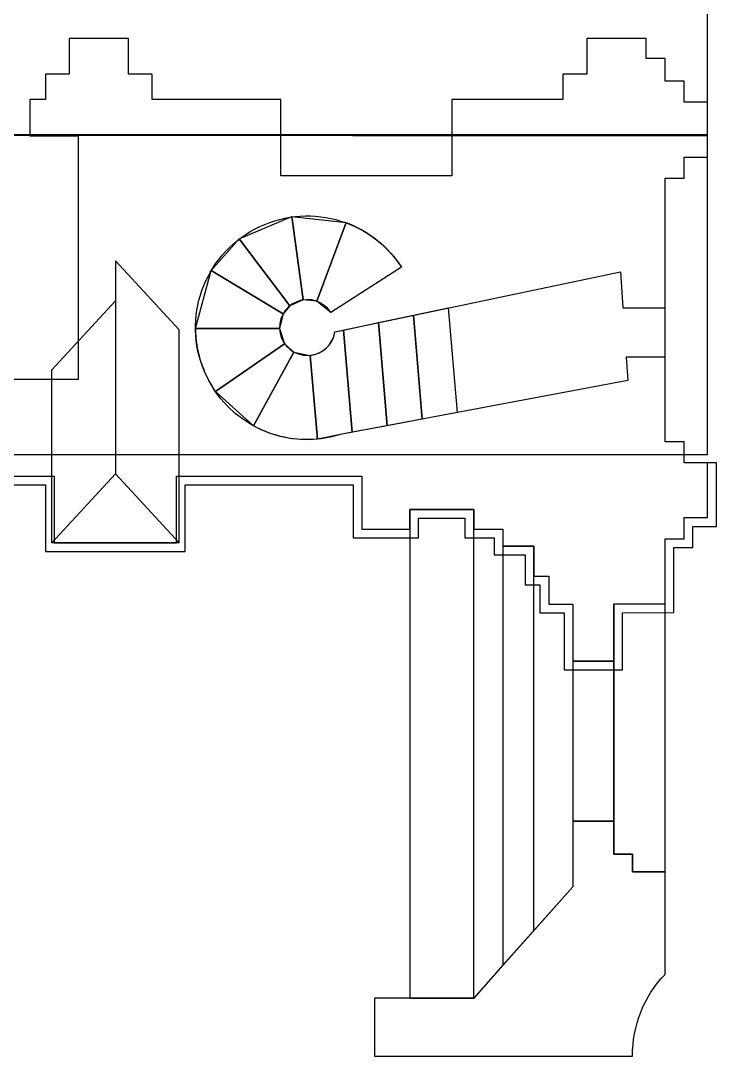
# Model space of a CAD drawing. Extents: x 77 to 121, y -270 to -21.
# Drawn here: x 108.65 to 116.61, y -83.15 to -71.31 of the extents above; entities that cross this region are included whole.
import ezdxf

# ---------------------------------------------------------------- set-up
doc = ezdxf.new("R2010")
doc.units = 0
doc.layers.add('MODEL$NOYON', color=7, linetype='CONTINUOUS')

msp = doc.modelspace()

# ---------------------------------------------------------------- linework, layer by layer
at = {"layer": 'MODEL$NOYON'}
for p, q in [((116.506, -72.625, 13.818), (116.508, -67.957, 15.829)), ((109.886, -71.514), (109.207, -71.514)), ((109.207, -71.514), (109.207, -71.922)), ((109.886, -71.514), (109.207, -71.514)), ((109.207, -71.514), (109.207, -71.922)), ((109.886, -71.514, 7.226), (109.207, -71.514, 7.226)), ((109.207, -71.514, 7.226), (109.207, -71.514)), ((109.207, -71.514, 7.226), (109.207, -71.922, 7.226)), ((109.886, -71.514), (109.207, -71.514)), ((109.207, -71.514), (109.207, -71.922)), ((109.886, -71.514, 7.226), (109.207, -71.514, 7.226)), ((109.207, -71.514, 7.226), (109.207, -71.514)), ((109.207, -71.514, 7.226), (109.207, -71.922, 7.226)), ((109.886, -71.514, 7.226), (109.207, -71.514, 7.226)), ((109.207, -71.514, 7.226), (109.207, -71.922, 7.226)), ((109.886, -71.514, 7.577), (109.207, -71.514, 7.577)), ((109.207, -71.514, 7.577), (109.207, -71.514, 7.226)), ((109.207, -71.514, 7.577), (109.207, -71.922, 7.577)), ((109.886, -71.922), (109.886, -71.514)), ((109.886, -71.922), (109.886, -71.514)), ((109.886, -71.922, 7.226), (109.886, -71.514, 7.226)), ((109.886, -71.514, 7.226), (109.886, -71.514)), ((109.886, -71.922), (109.886, -71.514)), ((109.886, -71.922, 7.226), (109.886, -71.514, 7.226)), ((109.886, -71.514, 7.226), (109.886, -71.514)), ((109.886, -71.922, 7.226), (109.886, -71.514, 7.226)), ((109.886, -71.922, 7.577), (109.886, -71.514, 7.577)), ((109.886, -71.514, 7.577), (109.886, -71.514, 7.226)), ((115.804, -71.514), (115.125, -71.514)), ((115.125, -71.514), (115.125, -71.922)), ((115.804, -71.514), (115.125, -71.514)), ((115.125, -71.514), (115.125, -71.922)), ((115.804, -71.514, 7.226), (115.125, -71.514, 7.226)), ((115.125, -71.514, 7.226), (115.125, -71.514)), ((115.125, -71.514, 7.226), (115.125, -71.922, 7.226)), ((115.804, -71.514), (115.125, -71.514)), ((115.125, -71.514), (115.125, -71.922)), ((115.804, -71.514, 7.226), (115.125, -71.514, 7.226)), ((115.125, -71.514, 7.226), (115.125, -71.514)), ((115.125, -71.514, 7.226), (115.125, -71.922, 7.226)), ((115.804, -71.514, 7.226), (115.125, -71.514, 7.226)), ((115.125, -71.514, 7.226), (115.125, -71.922, 7.226)), ((115.804, -71.514, 7.577), (115.125, -71.514, 7.577)), ((115.125, -71.514, 7.577), (115.125, -71.514, 7.226)), ((115.125, -71.514, 7.577), (115.125, -71.922, 7.577)), ((115.804, -71.743), (115.804, -71.514)), ((115.804, -71.743), (115.804, -71.514)), ((115.804, -71.743, 7.226), (115.804, -71.514, 7.226)), ((115.804, -71.514, 7.226), (115.804, -71.514)), ((115.804, -71.743), (115.804, -71.514)), ((115.804, -71.743, 7.226), (115.804, -71.514, 7.226)), ((115.804, -71.514, 7.226), (115.804, -71.514)), ((115.804, -71.743, 7.226), (115.804, -71.514, 7.226)), ((115.804, -71.743, 7.577), (115.804, -71.514, 7.577)), ((115.804, -71.514, 7.577), (115.804, -71.514, 7.226)), ((116.022, -71.743), (115.804, -71.743)), ((116.022, -71.743), (115.804, -71.743)), ((116.022, -71.743, 7.226), (115.804, -71.743, 7.226)), ((115.804, -71.743, 7.226), (115.804, -71.743)), ((116.022, -71.743), (115.804, -71.743)), ((116.022, -71.743, 7.226), (115.804, -71.743, 7.226)), ((115.804, -71.743, 7.226), (115.804, -71.743)), ((116.022, -71.743, 7.226), (115.804, -71.743, 7.226)), ((116.022, -71.743, 7.577), (115.804, -71.743, 7.577)), ((115.804, -71.743, 7.577), (115.804, -71.743, 7.226)), ((116.022, -72.002), (116.022, -71.743)), ((116.022, -72.002), (116.022, -71.743)), ((116.022, -72.002, 7.226), (116.022, -71.743, 7.226)), ((116.022, -71.743, 7.226), (116.022, -71.743)), ((116.022, -72.002), (116.022, -71.743)), ((116.022, -72.002, 7.226), (116.022, -71.743, 7.226)), ((116.022, -71.743, 7.226), (116.022, -71.743)), ((116.022, -72.002, 7.226), (116.022, -71.743, 7.226)), ((116.022, -72.002, 7.577), (116.022, -71.743, 7.577)), ((116.022, -71.743, 7.577), (116.022, -71.743, 7.226)), ((109.207, -71.922), (108.936, -71.922)), ((108.936, -71.922), (108.936, -72.211)), ((109.207, -71.922), (108.936, -71.922)), ((108.936, -71.922), (108.936, -72.211)), ((109.207, -71.922, 7.226), (108.936, -71.922, 7.226)), ((108.936, -71.922, 7.226), (108.936, -71.922)), ((108.936, -71.922, 7.226), (108.936, -72.211, 7.226)), ((109.207, -71.922), (108.936, -71.922)), ((108.936, -71.922), (108.936, -72.211)), ((109.207, -71.922, 7.226), (108.936, -71.922, 7.226)), ((108.936, -71.922, 7.226), (108.936, -71.922)), ((108.936, -71.922, 7.226), (108.936, -72.211, 7.226)), ((109.207, -71.922, 7.226), (108.936, -71.922, 7.226)), ((108.936, -71.922, 7.226), (108.936, -72.211, 7.226)), ((109.207, -71.922, 7.577), (108.936, -71.922, 7.577)), ((108.936, -71.922, 7.577), (108.936, -71.922, 7.226)), ((108.936, -71.922, 7.577), (108.936, -72.211, 7.577)), ((109.207, -71.922, 7.226), (109.207, -71.922)), ((109.207, -71.922, 7.226), (109.207, -71.922)), ((109.207, -71.922, 7.577), (109.207, -71.922, 7.226)), ((110.156, -71.922), (109.886, -71.922)), ((110.156, -71.922), (109.886, -71.922)), ((110.156, -71.922, 7.226), (109.886, -71.922, 7.226)), ((109.886, -71.922, 7.226), (109.886, -71.922)), ((110.156, -71.922), (109.886, -71.922)), ((110.156, -71.922, 7.226), (109.886, -71.922, 7.226)), ((109.886, -71.922, 7.226), (109.886, -71.922)), ((110.156, -71.922, 7.226), (109.886, -71.922, 7.226)), ((110.156, -71.922, 7.577), (109.886, -71.922, 7.577)), ((109.886, -71.922, 7.577), (109.886, -71.922, 7.226)), ((110.156, -72.211), (110.156, -71.922)), ((110.156, -72.211), (110.156, -71.922)), ((110.156, -72.211, 7.226), (110.156, -71.922, 7.226)), ((110.156, -71.922, 7.226), (110.156, -71.922)), ((110.156, -72.211), (110.156, -71.922)), ((110.156, -72.211, 7.226), (110.156, -71.922, 7.226)), ((110.156, -71.922, 7.226), (110.156, -71.922)), ((110.156, -72.211, 7.226), (110.156, -71.922, 7.226)), ((110.156, -72.211, 7.577), (110.156, -71.922, 7.577)), ((110.156, -71.922, 7.577), (110.156, -71.922, 7.226)), ((115.125, -71.922), (114.854, -71.922)), ((114.854, -71.922), (114.854, -72.211)), ((115.125, -71.922), (114.854, -71.922)), ((114.854, -71.922), (114.854, -72.211)), ((115.125, -71.922, 7.226), (114.854, -71.922, 7.226)), ((114.854, -71.922, 7.226), (114.854, -71.922)), ((114.854, -71.922, 7.226), (114.854, -72.211, 7.226)), ((115.125, -71.922), (114.854, -71.922)), ((114.854, -71.922), (114.854, -72.211)), ((115.125, -71.922, 7.226), (114.854, -71.922, 7.226)), ((114.854, -71.922, 7.226), (114.854, -71.922)), ((114.854, -71.922, 7.226), (114.854, -72.211, 7.226)), ((115.125, -71.922, 7.226), (114.854, -71.922, 7.226)), ((114.854, -71.922, 7.226), (114.854, -72.211, 7.226)), ((115.125, -71.922, 7.577), (114.854, -71.922, 7.577)), ((114.854, -71.922, 7.577), (114.854, -71.922, 7.226)), ((114.854, -71.922, 7.577), (114.854, -72.211, 7.577)), ((115.125, -71.922, 7.226), (115.125, -71.922)), ((115.125, -71.922, 7.226), (115.125, -71.922)), ((115.125, -71.922, 7.577), (115.125, -71.922, 7.226)), ((116.239, -72.002), (116.022, -72.002)), ((116.239, -72.002), (116.022, -72.002)), ((116.239, -72.002, 7.226), (116.022, -72.002, 7.226)), ((116.022, -72.002, 7.226), (116.022, -72.002)), ((116.239, -72.002), (116.022, -72.002)), ((116.239, -72.002, 7.226), (116.022, -72.002, 7.226)), ((116.022, -72.002, 7.226), (116.022, -72.002)), ((116.239, -72.002, 7.226), (116.022, -72.002, 7.226)), ((116.239, -72.002, 7.577), (116.022, -72.002, 7.577)), ((116.022, -72.002, 7.577), (116.022, -72.002, 7.226)), ((116.239, -72.242), (116.239, -72.002)), ((116.239, -72.242), (116.239, -72.002)), ((116.239, -72.242, 7.226), (116.239, -72.002, 7.226)), ((116.239, -72.002, 7.226), (116.239, -72.002)), ((116.239, -72.242), (116.239, -72.002)), ((116.239, -72.242, 7.226), (116.239, -72.002, 7.226)), ((116.239, -72.002, 7.226), (116.239, -72.002)), ((116.239, -72.242, 7.226), (116.239, -72.002, 7.226)), ((116.239, -72.242, 7.577), (116.239, -72.002, 7.577)), ((116.239, -72.002, 7.577), (116.239, -72.002, 7.226)), ((108.936, -72.211), (108.755, -72.211)), ((108.755, -72.211), (108.755, -72.627)), ((108.936, -72.211), (108.755, -72.211)), ((108.755, -72.211), (108.755, -72.627)), ((108.936, -72.211, 7.226), (108.755, -72.211, 7.226)), ((108.755, -72.211, 7.226), (108.755, -72.211)), ((108.755, -72.211, 7.226), (108.755, -72.627, 7.226)), ((108.936, -72.211), (108.755, -72.211)), ((108.755, -72.211), (108.755, -72.627)), ((108.936, -72.211, 7.226), (108.755, -72.211, 7.226)), ((108.755, -72.211, 7.226), (108.755, -72.211)), ((108.755, -72.211, 7.226), (108.755, -72.627, 7.226)), ((108.936, -72.211, 7.226), (108.755, -72.211, 7.226)), ((108.755, -72.211, 7.226), (108.755, -72.627, 7.226)), ((108.936, -72.211, 7.577), (108.755, -72.211, 7.577)), ((108.755, -72.211, 7.577), (108.755, -72.211, 7.226)), ((108.755, -72.211, 7.577), (108.755, -72.627, 7.577)), ((108.936, -72.211, 7.226), (108.936, -72.211)), ((108.936, -72.211, 7.226), (108.936, -72.211)), ((108.936, -72.211, 7.577), (108.936, -72.211, 7.226)), ((111.625, -72.211), (110.156, -72.211)), ((111.625, -72.211), (110.156, -72.211)), ((111.625, -72.211, 7.226), (110.156, -72.211, 7.226)), ((110.156, -72.211, 7.226), (110.156, -72.211)), ((111.625, -72.211), (110.156, -72.211)), ((111.625, -72.211, 7.226), (110.156, -72.211, 7.226)), ((110.156, -72.211, 7.226), (110.156, -72.211)), ((111.625, -72.211, 7.226), (110.156, -72.211, 7.226)), ((111.625, -72.211, 7.577), (110.156, -72.211, 7.577)), ((110.156, -72.211, 7.577), (110.156, -72.211, 7.226)), ((111.625, -73.085), (111.625, -72.211)), ((111.625, -73.085), (111.625, -72.211)), ((111.625, -73.085, 7.226), (111.625, -72.211, 7.226)), ((111.625, -72.211, 7.226), (111.625, -72.211)), ((111.625, -73.085), (111.625, -72.211)), ((111.625, -73.085, 7.226), (111.625, -72.211, 7.226)), ((111.625, -72.211, 7.226), (111.625, -72.211)), ((111.625, -73.085, 7.226), (111.625, -72.211, 7.226)), ((111.625, -73.085, 7.577), (111.625, -72.211, 7.577)), ((111.625, -72.211, 7.577), (111.625, -72.211, 7.226)), ((114.854, -72.211), (113.584, -72.211)), ((113.584, -72.211), (113.584, -73.085)), ((114.854, -72.211), (113.584, -72.211)), ((113.584, -72.211), (113.584, -73.085)), ((114.854, -72.211, 7.226), (113.584, -72.211, 7.226)), ((113.584, -72.211, 7.226), (113.584, -72.211)), ((113.584, -72.211, 7.226), (113.584, -73.085, 7.226)), ((114.854, -72.211), (113.584, -72.211)), ((113.584, -72.211), (113.584, -73.085)), ((114.854, -72.211, 7.226), (113.584, -72.211, 7.226)), ((113.584, -72.211, 7.226), (113.584, -72.211)), ((113.584, -72.211, 7.226), (113.584, -73.085, 7.226)), ((114.854, -72.211, 7.226), (113.584, -72.211, 7.226)), ((113.584, -72.211, 7.226), (113.584, -73.085, 7.226)), ((114.854, -72.211, 7.577), (113.584, -72.211, 7.577)), ((113.584, -72.211, 7.577), (113.584, -72.211, 7.226)), ((113.584, -72.211, 7.577), (113.584, -73.085, 7.577)), ((114.854, -72.211, 7.226), (114.854, -72.211)), ((114.854, -72.211, 7.226), (114.854, -72.211)), ((114.854, -72.211, 7.577), (114.854, -72.211, 7.226)), ((116.508, -72.242), (116.239, -72.242)), ((116.508, -72.242), (116.239, -72.242)), ((116.508, -72.242, 7.226), (116.239, -72.242, 7.226)), ((116.239, -72.242, 7.226), (116.239, -72.242)), ((116.508, -72.242), (116.239, -72.242)), ((116.508, -72.242, 7.226), (116.239, -72.242, 7.226)), ((116.239, -72.242, 7.226), (116.239, -72.242)), ((116.508, -72.242, 7.226), (116.239, -72.242, 7.226)), ((116.508, -72.242, 7.577), (116.239, -72.242, 7.577)), ((116.239, -72.242, 7.577), (116.239, -72.242, 7.226)), ((116.508, -72.869), (116.508, -72.242)), ((116.508, -72.869), (116.508, -72.242)), ((116.508, -72.869, 7.226), (116.508, -72.242, 7.226)), ((116.508, -72.242, 7.226), (116.508, -72.242)), ((116.508, -72.869), (116.508, -72.242)), ((116.508, -72.869, 7.226), (116.508, -72.242, 7.226)), ((116.508, -72.242, 7.226), (116.508, -72.242)), ((116.508, -72.869, 7.226), (116.508, -72.242, 7.226)), ((116.508, -72.869, 7.577), (116.508, -72.242, 7.577)), ((116.508, -72.242, 7.577), (116.508, -72.242, 7.226)), ((99.885, -72.61, 13.816), (116.503, -72.611, 13.816)), ((99.885, -72.61, 7.577), (116.503, -72.611, 7.577)), ((99.885, -72.61, 9.805), (116.503, -72.611, 9.805)), ((99.885, -72.61, 13.816), (116.506, -72.625, 13.818)), ((108.755, -72.627), (109.309, -72.627)), ((108.755, -72.627), (109.309, -72.627)), ((108.755, -72.627, 7.226), (108.755, -72.627)), ((108.755, -72.627, 7.226), (109.309, -72.627, 7.226)), ((108.755, -72.627), (109.309, -72.627)), ((108.755, -72.627, 7.226), (108.755, -72.627)), ((108.755, -72.627, 7.226), (109.309, -72.627, 7.226)), ((108.755, -72.627, 7.226), (109.309, -72.627, 7.226)), ((108.755, -72.627, 7.577), (108.755, -72.627, 7.226)), ((108.755, -72.627, 7.577), (109.309, -72.627, 7.577)), ((109.309, -72.627), (109.309, -75.411)), ((109.309, -72.627), (109.309, -75.411)), ((109.309, -72.627, 7.226), (109.309, -72.627)), ((109.309, -72.627, 7.226), (109.309, -75.411, 7.226)), ((109.309, -72.627), (109.309, -75.411)), ((109.309, -72.627, 7.226), (109.309, -72.627)), ((109.309, -72.627, 7.226), (109.309, -75.411, 7.226)), ((109.309, -72.627, 7.226), (109.309, -75.411, 7.226)), ((109.309, -72.627, 7.577), (109.309, -72.627, 7.226)), ((109.309, -72.627, 7.577), (109.309, -75.411, 7.577)), ((116.503, -72.611, 13.816), (116.503, -72.611, 7.577)), ((116.503, -72.611, 9.805), (116.503, -76.272, 7.577)), ((116.239, -73.109), (116.239, -72.869)), ((116.239, -72.869), (116.508, -72.869)), ((116.239, -73.109), (116.239, -72.869)), ((116.239, -72.869), (116.508, -72.869)), ((116.239, -73.109, 7.226), (116.239, -72.869, 7.226)), ((116.239, -72.869, 7.226), (116.239, -72.869)), ((116.239, -72.869, 7.226), (116.508, -72.869, 7.226)), ((116.239, -73.109), (116.239, -72.869)), ((116.239, -72.869), (116.508, -72.869)), ((116.239, -73.109, 7.226), (116.239, -72.869, 7.226)), ((116.239, -72.869, 7.226), (116.239, -72.869)), ((116.239, -72.869, 7.226), (116.508, -72.869, 7.226)), ((116.239, -73.109, 7.226), (116.239, -72.869, 7.226)), ((116.239, -72.869, 7.226), (116.508, -72.869, 7.226)), ((116.239, -73.109, 7.577), (116.239, -72.869, 7.577)), ((116.239, -72.869, 7.577), (116.239, -72.869, 7.226)), ((116.239, -72.869, 7.577), (116.508, -72.869, 7.577)), ((116.508, -72.869, 7.226), (116.508, -72.869)), ((116.508, -72.869, 7.226), (116.508, -72.869)), ((116.508, -72.869, 7.577), (116.508, -72.869, 7.226)), ((113.584, -73.085), (111.625, -73.085)), ((113.584, -73.085), (111.625, -73.085)), ((113.584, -73.085, 7.226), (111.625, -73.085, 7.226)), ((111.625, -73.085, 7.226), (111.625, -73.085)), ((113.584, -73.085), (111.625, -73.085)), ((113.584, -73.085, 7.226), (111.625, -73.085, 7.226)), ((111.625, -73.085, 7.226), (111.625, -73.085)), ((113.584, -73.085, 7.226), (111.625, -73.085, 7.226)), ((113.584, -73.085, 7.577), (111.625, -73.085, 7.577)), ((111.625, -73.085, 7.577), (111.625, -73.085, 7.226)), ((113.584, -73.085, 7.226), (113.584, -73.085)), ((113.584, -73.085, 7.226), (113.584, -73.085)), ((113.584, -73.085, 7.577), (113.584, -73.085, 7.226)), ((116.022, -74.594), (116.022, -73.109)), ((116.022, -73.109), (116.239, -73.109)), ((116.022, -74.594), (116.022, -73.109)), ((116.022, -73.109), (116.239, -73.109)), ((116.022, -74.594, 7.226), (116.022, -73.109, 7.226)), ((116.022, -73.109, 7.226), (116.022, -73.109)), ((116.022, -73.109, 7.226), (116.239, -73.109, 7.226)), ((116.022, -74.594), (116.022, -73.109)), ((116.022, -73.109), (116.239, -73.109)), ((116.022, -74.594, 7.226), (116.022, -73.109, 7.226)), ((116.022, -73.109, 7.226), (116.022, -73.109)), ((116.022, -73.109, 7.226), (116.239, -73.109, 7.226)), ((116.022, -74.594, 7.226), (116.022, -73.109, 7.226)), ((116.022, -73.109, 7.226), (116.239, -73.109, 7.226)), ((116.022, -74.594, 7.577), (116.022, -73.109, 7.577)), ((116.022, -73.109, 7.577), (116.022, -73.109, 7.226)), ((116.022, -73.109, 7.577), (116.239, -73.109, 7.577)), ((116.239, -73.109, 7.226), (116.239, -73.109)), ((116.239, -73.109, 7.226), (116.239, -73.109)), ((116.239, -73.109, 7.577), (116.239, -73.109, 7.226)), ((111.15, -73.803, 1.048), (111.754, -73.548, 1.048)), ((111.15, -73.803, 1.164), (111.754, -73.548, 1.164)), ((111.754, -73.548, 1.048), (111.881, -74.502, 1.048)), ((111.754, -73.548, 1.048), (111.754, -73.548, 1.164)), ((111.754, -73.548, 1.164), (111.881, -74.502, 1.164)), ((111.754, -73.548, 1.164), (112.375, -73.617, 1.164)), ((111.754, -73.548, 1.164), (111.754, -73.548, 1.281)), ((111.754, -73.548, 1.281), (112.375, -73.617, 1.281)), ((111.881, -74.502, 1.164), (111.754, -73.548, 1.164)), ((111.881, -74.502, 1.281), (111.754, -73.548, 1.281)), ((112.375, -73.617, 1.164), (112.04, -74.518, 1.164)), ((112.375, -73.617, 1.281), (112.04, -74.518, 1.281)), ((112.04, -74.518, 1.281), (112.375, -73.617, 1.281)), ((112.04, -74.518, 1.397), (112.375, -73.617, 1.397)), ((112.375, -73.617, 1.164), (112.375, -73.617, 1.281)), ((112.375, -73.617, 1.397), (112.375, -73.617, 1.281)), ((110.831, -74.165, 0.931), (111.15, -73.803, 0.931)), ((110.831, -74.165, 1.048), (111.15, -73.803, 1.048)), ((111.15, -73.803, 0.931), (111.729, -74.57, 0.931)), ((111.15, -73.803, 0.931), (111.15, -73.803, 1.048)), ((111.15, -73.803, 1.048), (111.729, -74.57, 1.048)), ((111.729, -74.57, 1.048), (111.15, -73.803, 1.048)), ((111.729, -74.57, 1.164), (111.15, -73.803, 1.164)), ((111.15, -73.803, 1.048), (111.15, -73.803, 1.164)), ((110.463, -74.845, 7.577), (109.735, -74.056, 8.575)), ((109.735, -74.056, 8.575), (109.735, -76.491, 8.575)), ((110.652, -74.828, 0.815), (110.831, -74.165, 0.815)), ((110.652, -74.828, 0.931), (110.831, -74.165, 0.931)), ((110.831, -74.165, 0.815), (111.652, -74.662, 0.815)), ((110.831, -74.165, 0.931), (110.831, -74.165, 0.815)), ((110.831, -74.165, 0.931), (111.652, -74.662, 0.931)), ((111.652, -74.662, 0.931), (110.831, -74.165, 0.931)), ((111.652, -74.662, 1.048), (110.831, -74.165, 1.048)), ((110.831, -74.165, 1.048), (110.831, -74.165, 0.931)), ((113.006, -74.128), (112.198, -74.646)), ((113.006, -74.128), (112.198, -74.646)), ((113.006, -74.128, 7.226), (112.198, -74.646, 7.226)), ((113.006, -74.128, 1.281), (112.198, -74.646, 1.281)), ((113.006, -74.128, 1.397), (112.198, -74.646, 1.397)), ((113.006, -74.128), (112.198, -74.646)), ((113.006, -74.128, 7.226), (112.198, -74.646, 7.226)), ((112.244, -74.867), (115.512, -74.179)), ((112.244, -74.867), (115.512, -74.179)), ((112.244, -74.867, 7.226), (115.512, -74.179, 7.226)), ((112.244, -74.867), (115.512, -74.179)), ((112.244, -74.867, 7.226), (115.512, -74.179, 7.226)), ((113.006, -74.128, 7.226), (113.006, -74.128)), ((113.006, -74.128, 1.397), (113.006, -74.128, 1.281)), ((113.006, -74.128, 7.226), (113.006, -74.128)), ((115.512, -74.179), (115.54, -74.594)), ((115.512, -74.179), (115.54, -74.594)), ((115.512, -74.179, 7.226), (115.512, -74.179)), ((115.512, -74.179, 7.226), (115.54, -74.594, 7.226)), ((115.512, -74.179), (115.54, -74.594)), ((115.512, -74.179, 7.226), (115.512, -74.179)), ((115.512, -74.179, 7.226), (115.54, -74.594, 7.226)), ((109.007, -75.3, 7.577), (109.735, -74.512, 8.575)), ((109.735, -74.512, 8.575), (109.735, -76.491, 8.575)), ((111.729, -74.57, 0.931), (111.652, -74.662, 0.931)), ((111.729, -74.57, 1.048), (111.652, -74.662, 1.048)), ((111.881, -74.502, 1.048), (111.729, -74.57, 1.048)), ((111.881, -74.502, 1.164), (111.729, -74.57, 1.164)), ((111.729, -74.57, 1.048), (111.729, -74.57, 0.931)), ((111.729, -74.57, 1.048), (111.729, -74.57, 1.164)), ((111.881, -74.502, 1.048), (111.881, -74.502, 1.164)), ((112.04, -74.518, 1.164), (111.881, -74.502, 1.164)), ((112.04, -74.518, 1.281), (111.881, -74.502, 1.281)), ((111.881, -74.502, 1.164), (111.881, -74.502, 1.281)), ((112.04, -74.518, 1.164), (112.04, -74.518, 1.281)), ((112.198, -74.646, 1.281), (112.04, -74.518, 1.281)), ((112.04, -74.518, 1.281), (112.04, -74.518, 1.397)), ((112.198, -74.646, 1.397), (112.04, -74.518, 1.397)), ((111.652, -74.662, 0.815), (111.611, -74.828, 0.815)), ((111.652, -74.662, 0.931), (111.611, -74.828, 0.931)), ((111.652, -74.662, 0.815), (111.652, -74.662, 0.931)), ((111.652, -74.662, 1.048), (111.652, -74.662, 0.931)), ((112.198, -74.646, 7.226), (112.198, -74.646)), ((112.198, -74.646, 1.397), (112.198, -74.646, 1.281)), ((112.198, -74.646, 7.226), (112.198, -74.646)), ((112.744, -74.762, 0.116), (113.143, -74.678, 0.116)), ((112.744, -74.762, 0.233), (113.143, -74.678, 0.233)), ((113.143, -74.678), (113.542, -74.594)), ((113.143, -74.678, 0.116), (113.542, -74.594, 0.116)), ((113.244, -75.865), (113.143, -74.678)), ((113.244, -75.865, 0.116), (113.143, -74.678, 0.116)), ((113.143, -74.678, 0.116), (113.143, -74.678)), ((113.143, -74.678, 0.116), (113.244, -75.865, 0.116)), ((113.143, -74.678, 0.233), (113.143, -74.678, 0.116)), ((113.143, -74.678, 0.233), (113.244, -75.865, 0.233)), ((113.542, -74.594), (113.644, -75.79)), ((113.542, -74.594), (113.542, -74.594, 0.116)), ((113.542, -74.594, 0.116), (113.644, -75.79, 0.116)), ((115.54, -74.594), (116.022, -74.594)), ((115.54, -74.594), (116.022, -74.594)), ((115.54, -74.594, 7.226), (115.54, -74.594)), ((115.54, -74.594, 7.226), (116.022, -74.594, 7.226)), ((115.54, -74.594), (116.022, -74.594)), ((115.54, -74.594, 7.226), (115.54, -74.594)), ((115.54, -74.594, 7.226), (116.022, -74.594, 7.226)), ((116.022, -74.594, 7.226), (116.022, -74.594)), ((116.022, -74.594, 7.226), (116.022, -74.594)), ((116.022, -75.866, 7.226), (116.022, -74.594, 7.226)), ((116.022, -75.866, 7.577), (116.022, -74.594, 7.577)), ((116.022, -74.594, 7.577), (116.022, -74.594, 7.226)), ((110.652, -74.828, 0.698), (111.611, -74.828, 0.698)), ((110.652, -74.828, 0.815), (110.652, -74.828, 0.698)), ((110.652, -74.828, 0.815), (111.611, -74.828, 0.815)), ((111.611, -74.828, 0.815), (110.652, -74.828, 0.815)), ((111.611, -74.828, 0.931), (110.652, -74.828, 0.931)), ((110.652, -74.828, 0.931), (110.652, -74.828, 0.815)), ((111.611, -74.828, 0.698), (111.67, -75.003, 0.698)), ((111.611, -74.828, 0.815), (111.611, -74.828, 0.698)), ((111.611, -74.828, 0.815), (111.67, -75.003, 0.815)), ((111.611, -74.828, 0.931), (111.611, -74.828, 0.815)), ((112.345, -74.846, 0.233), (112.744, -74.762, 0.233)), ((112.345, -74.846, 0.349), (112.744, -74.762, 0.349)), ((112.844, -75.94, 0.116), (112.744, -74.762, 0.116)), ((112.744, -74.762, 0.116), (112.744, -74.762, 0.233)), ((112.844, -75.94, 0.233), (112.744, -74.762, 0.233)), ((112.744, -74.762, 0.233), (112.844, -75.94, 0.233)), ((112.744, -74.762, 0.233), (112.744, -74.762, 0.349)), ((112.744, -74.762, 0.349), (112.844, -75.94, 0.349)), ((110.463, -77.279, 7.577), (110.463, -74.845, 7.577)), ((112.244, -74.867, 0.349), (112.345, -74.846, 0.349)), ((112.244, -74.867, 0.466), (112.345, -74.846, 0.466)), ((112.244, -74.867, 7.226), (112.244, -74.867)), ((112.244, -74.867, 0.466), (112.244, -74.867, 0.349)), ((112.244, -74.867, 7.226), (112.244, -74.867)), ((112.444, -76.015, 0.233), (112.345, -74.846, 0.233)), ((112.444, -76.015, 0.349), (112.345, -74.846, 0.349)), ((112.345, -74.846, 0.349), (112.345, -74.846, 0.233)), ((112.345, -74.846, 0.349), (112.444, -76.015, 0.349)), ((112.345, -74.846, 0.466), (112.345, -74.846, 0.349)), ((112.345, -74.846, 0.466), (112.444, -76.015, 0.466)), ((110.88, -75.548, 0.582), (111.67, -75.003, 0.582)), ((110.88, -75.548, 0.698), (111.67, -75.003, 0.698)), ((111.67, -75.003, 0.698), (110.88, -75.548, 0.698)), ((111.67, -75.003, 0.815), (110.88, -75.548, 0.815)), ((111.67, -75.003, 0.582), (111.776, -75.098, 0.582)), ((111.67, -75.003, 0.698), (111.67, -75.003, 0.582)), ((111.67, -75.003, 0.698), (111.776, -75.098, 0.698)), ((111.67, -75.003, 0.698), (111.67, -75.003, 0.815)), ((111.314, -75.942, 0.466), (111.776, -75.098, 0.466)), ((111.314, -75.942, 0.582), (111.776, -75.098, 0.582)), ((111.776, -75.098, 0.582), (111.314, -75.942, 0.582)), ((111.776, -75.098, 0.698), (111.314, -75.942, 0.698)), ((111.776, -75.098, 0.466), (111.963, -75.136, 0.466)), ((111.776, -75.098, 0.582), (111.776, -75.098, 0.466)), ((111.776, -75.098, 0.582), (111.963, -75.136, 0.582)), ((111.776, -75.098, 0.582), (111.776, -75.098, 0.698)), ((112.045, -76.095, 0.349), (111.963, -75.136, 0.349)), ((112.045, -76.095, 0.466), (111.963, -75.136, 0.466)), ((111.963, -75.136, 0.466), (111.963, -75.136, 0.349)), ((111.963, -75.136, 0.466), (112.045, -76.095, 0.466)), ((111.963, -75.136, 0.466), (111.963, -75.136, 0.582)), ((111.963, -75.136, 0.582), (112.045, -76.095, 0.582)), ((116.022, -75.156), (115.578, -75.156)), ((115.578, -75.156), (115.596, -75.425)), ((116.022, -75.156), (115.578, -75.156)), ((115.578, -75.156), (115.596, -75.425)), ((116.022, -75.156, 7.226), (115.578, -75.156, 7.226)), ((115.578, -75.156, 7.226), (115.578, -75.156)), ((115.578, -75.156, 7.226), (115.596, -75.425, 7.226)), ((116.022, -75.156), (115.578, -75.156)), ((115.578, -75.156), (115.596, -75.425)), ((116.022, -75.156, 7.226), (115.578, -75.156, 7.226)), ((115.578, -75.156, 7.226), (115.578, -75.156)), ((115.578, -75.156, 7.226), (115.596, -75.425, 7.226)), ((116.022, -75.866), (116.022, -75.156)), ((116.022, -75.866), (116.022, -75.156)), ((116.022, -75.866, 7.226), (116.022, -75.156, 7.226)), ((116.022, -75.156, 7.226), (116.022, -75.156)), ((116.022, -75.866), (116.022, -75.156)), ((116.022, -75.866, 7.226), (116.022, -75.156, 7.226)), ((116.022, -75.156, 7.226), (116.022, -75.156)), ((109.007, -77.279, 7.577), (109.007, -75.3, 7.577)), ((109.309, -75.411), (108.541, -75.411)), ((109.309, -75.411), (108.541, -75.411)), ((109.309, -75.411, 7.226), (108.541, -75.411, 7.226)), ((109.309, -75.411), (108.541, -75.411)), ((109.309, -75.411, 7.226), (108.541, -75.411, 7.226)), ((109.309, -75.411, 7.226), (108.541, -75.411, 7.226)), ((109.309, -75.411, 7.577), (108.541, -75.411, 7.577)), ((109.309, -75.411, 7.226), (109.309, -75.411)), ((109.309, -75.411, 7.226), (109.309, -75.411)), ((109.309, -75.411, 7.577), (109.309, -75.411, 7.226)), ((115.596, -75.425), (112.329, -76.036)), ((115.596, -75.425), (112.329, -76.036)), ((115.596, -75.425, 7.226), (112.329, -76.036, 7.226)), ((115.596, -75.425), (112.329, -76.036)), ((115.596, -75.425, 7.226), (112.329, -76.036, 7.226)), ((115.596, -75.425, 7.226), (115.596, -75.425)), ((115.596, -75.425, 7.226), (115.596, -75.425)), ((111.314, -75.942, 0.582), (110.88, -75.548, 0.582)), ((111.314, -75.942, 0.698), (110.88, -75.548, 0.698)), ((110.88, -75.548, 0.698), (110.88, -75.548, 0.582)), ((110.88, -75.548, 0.815), (110.88, -75.548, 0.698)), ((113.244, -75.865, 0.116), (112.844, -75.94, 0.116)), ((113.244, -75.865, 0.233), (112.844, -75.94, 0.233)), ((113.644, -75.79), (113.244, -75.865)), ((113.644, -75.79, 0.116), (113.244, -75.865, 0.116)), ((113.244, -75.865, 0.116), (113.244, -75.865)), ((113.244, -75.865, 0.233), (113.244, -75.865, 0.116)), ((113.644, -75.79, 0.116), (113.644, -75.79)), ((116.022, -76.124), (116.022, -75.866)), ((116.022, -76.124), (116.022, -75.866)), ((116.022, -76.124, 7.226), (116.022, -75.866, 7.226)), ((116.022, -75.866, 7.226), (116.022, -75.866)), ((116.022, -76.124), (116.022, -75.866)), ((116.022, -76.124, 7.226), (116.022, -75.866, 7.226)), ((116.022, -75.866, 7.226), (116.022, -75.866)), ((116.022, -76.124, 7.226), (116.022, -75.866, 7.226)), ((116.022, -76.124, 7.577), (116.022, -75.866, 7.577)), ((116.022, -75.866, 7.577), (116.022, -75.866, 7.226)), ((111.314, -75.942, 0.582), (111.314, -75.942, 0.466)), ((111.314, -75.942, 0.698), (111.314, -75.942, 0.582)), ((112.844, -75.94, 0.233), (112.444, -76.015, 0.233)), ((112.844, -75.94, 0.349), (112.444, -76.015, 0.349)), ((112.844, -75.94, 0.233), (112.844, -75.94, 0.116)), ((112.844, -75.94, 0.349), (112.844, -75.94, 0.233)), ((112.329, -76.036, 0.349), (112.045, -76.095, 0.349)), ((112.329, -76.036, 0.466), (112.045, -76.095, 0.466)), ((112.045, -76.095, 0.466), (112.045, -76.095, 0.349)), ((112.045, -76.095, 0.582), (112.045, -76.095, 0.466)), ((112.444, -76.015, 0.349), (112.329, -76.036, 0.349)), ((112.444, -76.015, 0.466), (112.329, -76.036, 0.466)), ((112.329, -76.036, 7.226), (112.329, -76.036)), ((112.329, -76.036, 0.349), (112.329, -76.036, 0.466)), ((112.329, -76.036, 7.226), (112.329, -76.036)), ((112.444, -76.015, 0.349), (112.444, -76.015, 0.233)), ((112.444, -76.015, 0.466), (112.444, -76.015, 0.349)), ((116.239, -76.124), (116.022, -76.124)), ((116.239, -76.124), (116.022, -76.124)), ((116.239, -76.124, 7.226), (116.022, -76.124, 7.226)), ((116.022, -76.124, 7.226), (116.022, -76.124)), ((116.239, -76.124), (116.022, -76.124)), ((116.239, -76.124, 7.226), (116.022, -76.124, 7.226)), ((116.022, -76.124, 7.226), (116.022, -76.124)), ((116.239, -76.124, 7.226), (116.022, -76.124, 7.226)), ((116.239, -76.124, 7.577), (116.022, -76.124, 7.577)), ((116.022, -76.124, 7.577), (116.022, -76.124, 7.226)), ((116.239, -76.365), (116.239, -76.124)), ((116.239, -76.365), (116.239, -76.124)), ((116.239, -76.365, 7.226), (116.239, -76.124, 7.226)), ((116.239, -76.124, 7.226), (116.239, -76.124)), ((116.239, -76.365), (116.239, -76.124)), ((116.239, -76.365, 7.226), (116.239, -76.124, 7.226)), ((116.239, -76.124, 7.226), (116.239, -76.124)), ((116.239, -76.365, 7.226), (116.239, -76.124, 7.226)), ((116.239, -76.365, 7.577), (116.239, -76.124, 7.577)), ((116.239, -76.124, 7.577), (116.239, -76.124, 7.226)), ((116.503, -76.272, 7.577), (99.885, -76.271, 7.577)), ((116.508, -76.365), (116.239, -76.365)), ((116.508, -76.365), (116.239, -76.365)), ((116.508, -76.365, 7.226), (116.239, -76.365, 7.226)), ((116.239, -76.365, 7.226), (116.239, -76.365)), ((116.508, -76.365), (116.239, -76.365)), ((116.508, -76.365, 7.226), (116.239, -76.365, 7.226)), ((116.239, -76.365, 7.226), (116.239, -76.365)), ((116.608, -76.365, 7.226), (116.239, -76.365, 7.226)), ((116.608, -76.365, 7.577), (116.239, -76.365, 7.577)), ((116.239, -76.365, 7.577), (116.239, -76.365, 7.226)), ((116.508, -76.991), (116.508, -76.365)), ((116.508, -76.991), (116.508, -76.365)), ((116.508, -76.991, 7.226), (116.508, -76.365, 7.226)), ((116.508, -76.365, 7.226), (116.508, -76.365)), ((116.508, -76.991), (116.508, -76.365)), ((116.508, -76.991, 7.226), (116.508, -76.365, 7.226)), ((116.508, -76.365, 7.226), (116.508, -76.365)), ((116.608, -77.091, 7.226), (116.608, -76.365, 7.226)), ((116.608, -77.091, 7.577), (116.608, -76.365, 7.577)), ((116.608, -76.365, 7.577), (116.608, -76.365, 7.226)), ((108.548, -76.517), (109.035, -76.517)), ((108.548, -76.517), (109.035, -76.517)), ((108.548, -76.517, 7.226), (109.035, -76.517, 7.226)), ((108.548, -76.517), (109.035, -76.517)), ((108.548, -76.517, 7.226), (109.035, -76.517, 7.226)), ((109.007, -77.279, 7.577), (109.735, -76.491, 8.575)), ((109.735, -76.491, 8.575), (109.007, -77.279, 7.577)), ((109.035, -76.517), (109.035, -77.279)), ((109.035, -76.517), (109.035, -77.279)), ((109.035, -76.517, 7.226), (109.035, -76.517)), ((109.035, -76.517, 7.226), (109.035, -77.279, 7.226)), ((109.035, -76.517), (109.035, -77.279)), ((109.035, -76.517, 7.226), (109.035, -76.517)), ((109.035, -76.517, 7.226), (109.035, -77.279, 7.226)), ((109.735, -76.491, 8.575), (110.463, -77.279, 7.577)), ((109.735, -76.491, 8.575), (110.463, -77.279, 7.577)), ((110.435, -77.279), (110.435, -76.517)), ((110.435, -76.517), (112.555, -76.517)), ((110.435, -77.279), (110.435, -76.517)), ((110.435, -76.517), (112.555, -76.517)), ((110.435, -77.279, 7.226), (110.435, -76.517, 7.226)), ((110.435, -76.517, 7.226), (110.435, -76.517)), ((110.435, -76.517, 7.226), (112.555, -76.517, 7.226)), ((110.435, -77.279), (110.435, -76.517)), ((110.435, -76.517), (112.555, -76.517)), ((110.435, -77.279, 7.226), (110.435, -76.517, 7.226)), ((110.435, -76.517, 7.226), (110.435, -76.517)), ((110.435, -76.517, 7.226), (112.555, -76.517, 7.226)), ((112.555, -76.517), (112.555, -77.124)), ((112.555, -76.517), (112.555, -77.124)), ((112.555, -76.517, 7.226), (112.555, -76.517)), ((112.555, -76.517, 7.226), (112.555, -77.124, 7.226)), ((112.555, -76.517), (112.555, -77.124)), ((112.555, -76.517, 7.226), (112.555, -76.517)), ((112.555, -76.517, 7.226), (112.555, -77.124, 7.226)), ((105.342, -76.617, 7.226), (108.935, -76.617, 7.226)), ((105.342, -76.617, 7.577), (108.935, -76.617, 7.577)), ((108.935, -76.617, 7.226), (108.935, -77.379, 7.226)), ((108.935, -76.617, 7.577), (108.935, -76.617, 7.226)), ((108.935, -76.617, 7.577), (108.935, -77.379, 7.577)), ((110.534, -77.379, 7.226), (110.534, -76.617, 7.226)), ((110.534, -76.617, 7.226), (112.455, -76.617, 7.226)), ((110.534, -77.379, 7.577), (110.534, -76.617, 7.577)), ((110.534, -76.617, 7.577), (110.534, -76.617, 7.226)), ((110.534, -76.617, 7.577), (112.455, -76.617, 7.577)), ((112.455, -76.617, 7.226), (112.455, -77.223, 7.226)), ((112.455, -76.617, 7.577), (112.455, -76.617, 7.226)), ((112.455, -76.617, 7.577), (112.455, -77.223, 7.577)), ((113.102, -77.124), (113.102, -76.898)), ((113.102, -76.898), (113.833, -76.898)), ((113.102, -77.124), (113.102, -76.898)), ((113.102, -76.898), (113.833, -76.898)), ((113.102, -77.124, 7.226), (113.102, -76.898, 7.226)), ((113.102, -76.898, 7.226), (113.102, -76.898)), ((113.102, -76.898, 7.226), (113.833, -76.898, 7.226)), ((113.833, -76.898), (113.102, -76.898)), ((113.102, -76.898), (113.102, -82.485)), ((113.833, -76.898, 0.116), (113.102, -76.898, 0.116)), ((113.102, -76.898, 0.116), (113.102, -76.898)), ((113.102, -76.898, 0.116), (113.102, -82.485, 0.116)), ((113.102, -77.124), (113.102, -76.898)), ((113.102, -76.898), (113.833, -76.898)), ((113.102, -77.124, 7.226), (113.102, -76.898, 7.226)), ((113.102, -76.898, 7.226), (113.102, -76.898)), ((113.102, -76.898, 7.226), (113.833, -76.898, 7.226)), ((113.833, -76.898), (113.833, -77.124)), ((113.833, -76.898), (113.833, -77.124)), ((113.833, -76.898, 7.226), (113.833, -76.898)), ((113.833, -76.898, 7.226), (113.833, -77.124, 7.226)), ((113.833, -82.485), (113.833, -76.898)), ((113.833, -82.485, 0.116), (113.833, -76.898, 0.116)), ((113.833, -76.898, 0.116), (113.833, -76.898)), ((113.833, -76.898), (113.833, -77.124)), ((113.833, -76.898, 7.226), (113.833, -76.898)), ((113.833, -76.898, 7.226), (113.833, -77.124, 7.226)), ((113.202, -77.223, 7.226), (113.202, -76.998, 7.226)), ((113.202, -76.998, 7.226), (113.733, -76.998, 7.226)), ((113.202, -77.223, 7.577), (113.202, -76.998, 7.577)), ((113.202, -76.998, 7.577), (113.202, -76.998, 7.226)), ((113.202, -76.998, 7.577), (113.733, -76.998, 7.577)), ((113.733, -76.998, 7.226), (113.733, -77.223, 7.226)), ((113.733, -76.998, 7.577), (113.733, -76.998, 7.226)), ((113.733, -76.998, 7.577), (113.733, -77.223, 7.577)), ((116.239, -77.232), (116.239, -76.991)), ((116.239, -76.991), (116.508, -76.991)), ((116.239, -77.232), (116.239, -76.991)), ((116.239, -76.991), (116.508, -76.991)), ((116.239, -77.232, 7.226), (116.239, -76.991, 7.226)), ((116.239, -76.991, 7.226), (116.239, -76.991)), ((116.239, -76.991, 7.226), (116.508, -76.991, 7.226)), ((116.239, -77.232), (116.239, -76.991)), ((116.239, -76.991), (116.508, -76.991)), ((116.239, -77.232, 7.226), (116.239, -76.991, 7.226)), ((116.239, -76.991, 7.226), (116.239, -76.991)), ((116.239, -76.991, 7.226), (116.508, -76.991, 7.226)), ((116.508, -76.991, 7.226), (116.508, -76.991)), ((116.508, -76.991, 7.226), (116.508, -76.991)), ((112.555, -77.124), (113.102, -77.124)), ((112.555, -77.124), (113.102, -77.124)), ((112.555, -77.124, 7.226), (112.555, -77.124)), ((112.555, -77.124, 7.226), (113.102, -77.124, 7.226)), ((112.555, -77.124), (113.102, -77.124)), ((112.555, -77.124, 7.226), (112.555, -77.124)), ((112.555, -77.124, 7.226), (113.102, -77.124, 7.226)), ((113.102, -77.124, 7.226), (113.102, -77.124)), ((113.102, -77.124, 7.226), (113.102, -77.124)), ((113.833, -77.124), (114.167, -77.124)), ((113.833, -77.124), (114.167, -77.124)), ((113.833, -77.124, 7.226), (113.833, -77.124)), ((113.833, -77.124, 7.226), (114.167, -77.124, 7.226)), ((113.833, -77.124, 0.116), (114.167, -77.124, 0.116)), ((113.833, -82.485, 0.116), (113.833, -77.124, 0.116)), ((113.833, -77.124, 0.116), (113.833, -77.124, 0.233)), ((113.833, -77.124, 0.233), (114.167, -77.124, 0.233)), ((113.833, -82.485, 0.233), (113.833, -77.124, 0.233)), ((113.833, -77.124), (114.167, -77.124)), ((113.833, -77.124, 7.226), (113.833, -77.124)), ((113.833, -77.124, 7.226), (114.167, -77.124, 7.226)), ((114.167, -77.124), (114.167, -77.318)), ((114.167, -77.124), (114.167, -77.318)), ((114.167, -77.124, 7.226), (114.167, -77.124)), ((114.167, -77.124, 7.226), (114.167, -77.318, 7.226)), ((114.167, -77.124, 0.116), (114.167, -82.109, 0.116)), ((114.167, -77.124, 0.233), (114.167, -77.124, 0.116)), ((114.167, -77.124, 0.233), (114.167, -82.109, 0.233)), ((114.167, -77.124), (114.167, -77.318)), ((114.167, -77.124, 7.226), (114.167, -77.124)), ((114.167, -77.124, 7.226), (114.167, -77.318, 7.226)), ((116.339, -77.331, 7.226), (116.339, -77.091, 7.226)), ((116.339, -77.091, 7.226), (116.608, -77.091, 7.226)), ((116.339, -77.331, 7.577), (116.339, -77.091, 7.577)), ((116.339, -77.091, 7.577), (116.339, -77.091, 7.226)), ((116.339, -77.091, 7.577), (116.608, -77.091, 7.577)), ((116.608, -77.091, 7.577), (116.608, -77.091, 7.226)), ((110.463, -77.279, 7.577), (109.007, -77.279, 7.577)), ((109.035, -77.279), (110.435, -77.279)), ((109.035, -77.279), (110.435, -77.279)), ((109.035, -77.279, 7.226), (109.035, -77.279)), ((109.035, -77.279, 7.226), (110.435, -77.279, 7.226)), ((109.035, -77.279), (110.435, -77.279)), ((109.035, -77.279, 7.226), (109.035, -77.279)), ((109.035, -77.279, 7.226), (110.435, -77.279, 7.226)), ((110.435, -77.279, 7.226), (110.435, -77.279)), ((110.435, -77.279, 7.226), (110.435, -77.279)), ((112.455, -77.223, 7.226), (113.202, -77.223, 7.226)), ((112.455, -77.223, 7.577), (112.455, -77.223, 7.226)), ((112.455, -77.223, 7.577), (113.202, -77.223, 7.577)), ((113.202, -77.223, 7.577), (113.202, -77.223, 7.226)), ((113.733, -77.223, 7.226), (114.068, -77.223, 7.226)), ((113.733, -77.223, 7.577), (113.733, -77.223, 7.226)), ((113.733, -77.223, 7.577), (114.068, -77.223, 7.577)), ((114.068, -77.223, 7.226), (114.068, -77.418, 7.226)), ((114.068, -77.223, 7.577), (114.068, -77.223, 7.226)), ((114.068, -77.223, 7.577), (114.068, -77.418, 7.577)), ((116.022, -77.976), (116.022, -77.232)), ((116.022, -77.232), (116.239, -77.232)), ((116.022, -77.976), (116.022, -77.232)), ((116.022, -77.232), (116.239, -77.232)), ((116.022, -77.976, 7.226), (116.022, -77.232, 7.226)), ((116.022, -77.232, 7.226), (116.022, -77.232)), ((116.022, -77.232, 7.226), (116.239, -77.232, 7.226)), ((116.022, -77.976), (116.022, -77.232)), ((116.022, -77.232), (116.239, -77.232)), ((116.022, -77.976, 7.226), (116.022, -77.232, 7.226)), ((116.022, -77.232, 7.226), (116.022, -77.232)), ((116.022, -77.232, 7.226), (116.239, -77.232, 7.226)), ((116.239, -77.232, 7.226), (116.239, -77.232)), ((116.239, -77.232, 7.226), (116.239, -77.232)), ((108.935, -77.379, 7.226), (110.534, -77.379, 7.226)), ((108.935, -77.379, 7.577), (108.935, -77.379, 7.226)), ((108.935, -77.379, 7.577), (110.534, -77.379, 7.577)), ((110.534, -77.379, 7.577), (110.534, -77.379, 7.226)), ((114.068, -77.418, 7.226), (114.42, -77.418, 7.226)), ((114.068, -77.418, 7.577), (114.068, -77.418, 7.226)), ((114.068, -77.418, 7.577), (114.42, -77.418, 7.577)), ((114.167, -77.318), (114.52, -77.318)), ((114.167, -77.318), (114.52, -77.318)), ((114.167, -77.318, 7.226), (114.167, -77.318)), ((114.167, -77.318, 7.226), (114.52, -77.318, 7.226)), ((114.52, -77.318, 0.233), (114.167, -77.318, 0.233)), ((114.167, -77.318, 0.233), (114.167, -82.109, 0.233)), ((114.52, -77.318, 0.349), (114.167, -77.318, 0.349)), ((114.167, -77.318, 0.349), (114.167, -77.318, 0.233)), ((114.167, -77.318, 0.349), (114.167, -82.109, 0.349)), ((114.167, -77.318), (114.52, -77.318)), ((114.167, -77.318, 7.226), (114.167, -77.318)), ((114.167, -77.318, 7.226), (114.52, -77.318, 7.226)), ((114.42, -77.418, 7.226), (114.42, -77.76, 7.226)), ((114.42, -77.418, 7.577), (114.42, -77.418, 7.226)), ((114.42, -77.418, 7.577), (114.42, -77.76, 7.577)), ((114.52, -77.318), (114.52, -77.661)), ((114.52, -77.318), (114.52, -77.661)), ((114.52, -77.318, 7.226), (114.52, -77.318)), ((114.52, -77.318, 7.226), (114.52, -77.661, 7.226)), ((114.52, -77.661, 0.233), (114.52, -77.318, 0.233)), ((114.52, -77.661, 0.349), (114.52, -77.318, 0.349)), ((114.52, -77.318, 0.349), (114.52, -77.318, 0.233)), ((114.52, -77.318), (114.52, -77.661)), ((114.52, -77.318, 7.226), (114.52, -77.318)), ((114.52, -77.318, 7.226), (114.52, -77.661, 7.226)), ((116.121, -78.075, 7.226), (116.121, -77.331, 7.226)), ((116.121, -77.331, 7.226), (116.339, -77.331, 7.226)), ((116.121, -78.075, 7.577), (116.121, -77.331, 7.577)), ((116.121, -77.331, 7.577), (116.121, -77.331, 7.226)), ((116.121, -77.331, 7.577), (116.339, -77.331, 7.577)), ((116.339, -77.331, 7.577), (116.339, -77.331, 7.226)), ((114.52, -77.661), (114.691, -77.661)), ((114.52, -77.661), (114.691, -77.661)), ((114.52, -77.661, 7.226), (114.52, -77.661)), ((114.52, -77.661, 7.226), (114.691, -77.661, 7.226)), ((114.52, -81.713, 0.233), (114.52, -77.661, 0.233)), ((114.52, -77.661, 0.233), (114.52, -77.661, 0.349)), ((114.52, -81.713, 0.349), (114.52, -77.661, 0.349)), ((114.52, -77.661, 0.349), (114.691, -77.661, 0.349)), ((114.52, -81.713, 0.349), (114.52, -77.661, 0.349)), ((114.52, -77.661, 0.349), (114.52, -77.661, 0.466)), ((114.52, -77.661, 0.466), (114.691, -77.661, 0.466)), ((114.52, -81.713, 0.466), (114.52, -77.661, 0.466)), ((114.52, -77.661), (114.691, -77.661)), ((114.52, -77.661, 7.226), (114.52, -77.661)), ((114.52, -77.661, 7.226), (114.691, -77.661, 7.226)), ((114.691, -77.661), (114.691, -77.979)), ((114.691, -77.661), (114.691, -77.979)), ((114.691, -77.661, 7.226), (114.691, -77.661)), ((114.691, -77.661, 7.226), (114.691, -77.979, 7.226)), ((114.691, -77.661, 0.349), (114.691, -77.979, 0.349)), ((114.691, -77.661, 0.466), (114.691, -77.661, 0.349)), ((114.691, -77.661, 0.466), (114.691, -77.979, 0.466)), ((114.691, -77.661), (114.691, -77.979)), ((114.691, -77.661, 7.226), (114.691, -77.661)), ((114.691, -77.661, 7.226), (114.691, -77.979, 7.226)), ((114.42, -77.76, 7.226), (114.591, -77.76, 7.226)), ((114.42, -77.76, 7.577), (114.42, -77.76, 7.226)), ((114.42, -77.76, 7.577), (114.591, -77.76, 7.577)), ((114.591, -77.76, 7.226), (114.591, -78.079, 7.226)), ((114.591, -77.76, 7.577), (114.591, -77.76, 7.226)), ((114.591, -77.76, 7.577), (114.591, -78.079, 7.577)), ((114.691, -77.979), (114.966, -77.979)), ((114.691, -77.979), (114.966, -77.979)), ((114.691, -77.979, 7.226), (114.691, -77.979)), ((114.691, -77.979, 7.226), (114.966, -77.979, 7.226)), ((114.691, -77.979, 0.349), (114.966, -77.979, 0.349)), ((114.691, -77.979, 0.466), (114.691, -77.979, 0.349)), ((114.691, -77.979, 0.466), (114.966, -77.979, 0.466)), ((114.691, -77.979), (114.966, -77.979)), ((114.691, -77.979, 7.226), (114.691, -77.979)), ((114.691, -77.979, 7.226), (114.966, -77.979, 7.226)), ((114.966, -77.979), (114.966, -78.633)), ((114.966, -77.979), (114.966, -78.633)), ((114.966, -77.979, 7.226), (114.966, -77.979)), ((114.966, -77.979, 7.226), (114.966, -78.633, 7.226)), ((114.966, -77.979, 0.349), (114.966, -81.212, 0.349)), ((114.966, -77.979, 0.466), (114.966, -77.979, 0.349)), ((114.966, -77.979, 0.466), (114.966, -81.212, 0.466)), ((114.966, -77.979), (114.966, -78.633)), ((114.966, -77.979, 7.226), (114.966, -77.979)), ((114.966, -77.979, 7.226), (114.966, -78.633, 7.226)), ((115.435, -77.979), (116.022, -77.976)), ((115.435, -77.979), (116.022, -77.976)), ((115.435, -77.979, 7.226), (116.022, -77.976, 7.226)), ((116.022, -77.976, 0.582), (115.435, -77.979, 0.582)), ((116.022, -77.976, 0.698), (115.435, -77.979, 0.698)), ((115.435, -77.979), (116.022, -77.976)), ((115.435, -77.979, 7.226), (116.022, -77.976, 7.226)), ((115.435, -78.633), (115.435, -77.979)), ((115.435, -78.633), (115.435, -77.979)), ((115.435, -78.633, 7.226), (115.435, -77.979, 7.226)), ((115.435, -77.979, 7.226), (115.435, -77.979)), ((115.435, -77.979, 0.582), (115.435, -80.838, 0.582)), ((115.435, -77.979, 0.698), (115.435, -77.979, 0.582)), ((115.435, -77.979, 0.698), (115.435, -80.838, 0.698)), ((115.435, -78.633), (115.435, -77.979)), ((115.435, -78.633, 7.226), (115.435, -77.979, 7.226)), ((115.435, -77.979, 7.226), (115.435, -77.979)), ((116.022, -77.976, 7.226), (116.022, -77.976)), ((116.022, -81.041, 0.582), (116.022, -77.976, 0.582)), ((116.022, -81.041, 0.698), (116.022, -77.976, 0.698)), ((116.022, -77.976, 0.698), (116.022, -77.976, 0.582)), ((116.022, -77.976, 7.226), (116.022, -77.976)), ((114.591, -78.079, 7.226), (114.866, -78.079, 7.226)), ((114.591, -78.079, 7.577), (114.591, -78.079, 7.226)), ((114.591, -78.079, 7.577), (114.866, -78.079, 7.577)), ((114.866, -78.079, 7.226), (114.866, -78.733, 7.226)), ((114.866, -78.079, 7.577), (114.866, -78.079, 7.226)), ((114.866, -78.079, 7.577), (114.866, -78.733, 7.577)), ((115.534, -78.079, 7.226), (116.121, -78.075, 7.226)), ((115.534, -78.079, 7.577), (116.121, -78.075, 7.577)), ((115.534, -78.733, 7.226), (115.534, -78.079, 7.226)), ((115.534, -78.733, 7.577), (115.534, -78.079, 7.577)), ((115.534, -78.079, 7.577), (115.534, -78.079, 7.226)), ((116.121, -78.075, 7.577), (116.121, -78.075, 7.226)), ((114.866, -78.733, 7.226), (115.534, -78.733, 7.226)), ((114.866, -78.733, 7.577), (114.866, -78.733, 7.226)), ((114.866, -78.733, 7.577), (115.534, -78.733, 7.577)), ((114.966, -78.633), (115.435, -78.633)), ((114.966, -78.633), (115.435, -78.633)), ((114.966, -78.633, 7.226), (114.966, -78.633)), ((114.966, -78.633, 7.226), (115.435, -78.633, 7.226)), ((115.435, -78.633, 0.466), (114.966, -78.633, 0.466)), ((114.966, -78.633, 0.466), (114.966, -80.463, 0.466)), ((115.435, -78.633, 0.582), (114.966, -78.633, 0.582)), ((114.966, -78.633, 0.582), (114.966, -78.633, 0.466)), ((114.966, -78.633, 0.582), (114.966, -80.463, 0.582)), ((114.966, -78.633), (115.435, -78.633)), ((114.966, -78.633, 7.226), (114.966, -78.633)), ((114.966, -78.633, 7.226), (115.435, -78.633, 7.226)), ((115.435, -78.633, 7.226), (115.435, -78.633)), ((115.435, -80.463, 0.466), (115.435, -78.633, 0.466)), ((115.435, -80.463, 0.582), (115.435, -78.633, 0.582)), ((115.435, -78.633, 0.582), (115.435, -78.633, 0.466)), ((115.435, -78.633, 7.226), (115.435, -78.633)), ((115.534, -78.733, 7.577), (115.534, -78.733, 7.226)), ((115.435, -80.463), (114.966, -80.463)), ((114.966, -80.463), (114.966, -81.212)), ((115.435, -80.463), (114.966, -80.463)), ((114.966, -80.463), (114.966, -81.212)), ((115.435, -80.463, 7.226), (114.966, -80.463, 7.226)), ((114.966, -80.463, 7.226), (114.966, -80.463)), ((114.966, -80.463, 7.226), (114.966, -81.212, 7.226)), ((114.966, -80.463, 0.466), (115.435, -80.463, 0.466)), ((114.966, -80.463, 0.466), (114.966, -80.463, 0.582)), ((114.966, -80.463, 0.582), (115.435, -80.463, 0.582)), ((115.435, -80.838), (115.435, -80.463)), ((115.435, -80.838), (115.435, -80.463)), ((115.435, -80.838, 7.226), (115.435, -80.463, 7.226)), ((115.435, -80.463, 7.226), (115.435, -80.463)), ((115.435, -80.463, 0.582), (115.435, -80.463, 0.466)), ((115.65, -80.838), (115.435, -80.838)), ((115.65, -80.838), (115.435, -80.838)), ((115.65, -80.838, 7.226), (115.435, -80.838, 7.226)), ((115.435, -80.838, 7.226), (115.435, -80.838)), ((115.435, -80.838, 0.582), (115.65, -80.838, 0.582)), ((115.435, -80.838, 0.698), (115.435, -80.838, 0.582)), ((115.435, -80.838, 0.698), (115.65, -80.838, 0.698)), ((115.65, -81.041), (115.65, -80.838)), ((115.65, -81.041), (115.65, -80.838)), ((115.65, -81.041, 7.226), (115.65, -80.838, 7.226)), ((115.65, -80.838, 7.226), (115.65, -80.838)), ((115.65, -80.838, 0.582), (115.65, -81.041, 0.582)), ((115.65, -80.838, 0.698), (115.65, -80.838, 0.582)), ((115.65, -80.838, 0.698), (115.65, -81.041, 0.698)), ((116.022, -81.041), (115.65, -81.041)), ((116.022, -81.041), (115.65, -81.041)), ((116.022, -81.041, 7.226), (115.65, -81.041, 7.226)), ((115.65, -81.041, 7.226), (115.65, -81.041)), ((115.65, -81.041, 0.582), (116.022, -81.041, 0.582)), ((115.65, -81.041, 0.698), (115.65, -81.041, 0.582)), ((115.65, -81.041, 0.698), (116.022, -81.041, 0.698)), ((116.022, -82.213), (116.022, -81.041)), ((116.022, -82.213), (116.022, -81.041)), ((116.022, -82.213, 7.226), (116.022, -81.041, 7.226)), ((116.022, -81.041, 7.226), (116.022, -81.041)), ((116.022, -81.041, 0.582), (116.022, -81.041, 0.698)), ((114.966, -81.212), (113.833, -82.485)), ((114.966, -81.212), (113.833, -82.485)), ((114.966, -81.212, 7.226), (113.833, -82.485, 7.226)), ((114.966, -81.212, 0.349), (114.52, -81.713, 0.349)), ((114.966, -81.212, 0.466), (114.52, -81.713, 0.466)), ((114.966, -81.212, 7.226), (114.966, -81.212)), ((114.966, -81.212, 0.466), (114.966, -81.212, 0.349)), ((114.167, -82.109, 0.233), (114.52, -81.713, 0.233)), ((114.167, -82.109, 0.349), (114.52, -81.713, 0.349)), ((114.52, -81.713, 0.349), (114.52, -81.713, 0.233)), ((114.52, -81.713, 0.466), (114.52, -81.713, 0.349)), ((114.167, -82.109, 0.116), (113.833, -82.485, 0.116)), ((114.167, -82.109, 0.233), (113.833, -82.485, 0.233)), ((114.167, -82.109, 0.233), (114.167, -82.109, 0.116)), ((114.167, -82.109, 0.349), (114.167, -82.109, 0.233)), ((116.022, -82.213), (116.022, -82.213, 7.226)), ((113.833, -82.485), (112.699, -82.485)), ((112.699, -82.485), (112.699, -83.15)), ((113.833, -82.485), (112.699, -82.485)), ((112.699, -82.485), (112.699, -83.15)), ((113.833, -82.485, 7.226), (112.699, -82.485, 7.226)), ((112.699, -82.485, 7.226), (112.699, -82.485)), ((112.699, -82.485, 7.226), (112.699, -83.15, 7.226)), ((113.102, -82.485), (113.833, -82.485)), ((113.102, -82.485), (113.102, -82.485, 0.116)), ((113.102, -82.485, 0.116), (113.833, -82.485, 0.116)), ((113.833, -82.485, 0.116), (113.833, -82.485)), ((113.833, -82.485, 7.226), (113.833, -82.485)), ((113.833, -82.485, 0.233), (113.833, -82.485, 0.116)), ((112.699, -83.15), (115.65, -83.15)), ((112.699, -83.15), (115.65, -83.15)), ((112.699, -83.15, 7.226), (112.699, -83.15)), ((112.699, -83.15, 7.226), (115.65, -83.15, 7.226)), ((115.65, -83.15, 7.226), (115.65, -83.15))]:
    msp.add_line(p, q, dxfattribs=at)
at = {"layer": 'MODEL$NOYON', "extrusion": (0, 0, -1)}
for centre, radius, start, end in [((-111.93, -74.821), 1.279, 251.8521, 147.2496), ((-111.93, -74.821), 1.279, 251.8521, 147.2496), ((-111.93, -74.821, -7.226), 1.279, 251.8521, 147.2496), ((-111.93, -74.821), 1.279, 251.8521, 147.2496), ((-111.93, -74.821, -7.226), 1.279, 251.8521, 147.2496), ((-111.927, -74.814, -1.281), 1.278, 110.5057, 147.5709), ((-111.927, -74.814, -1.397), 1.278, 110.5057, 147.5709), ((-111.938, -74.818, -0.698), 1.285, 325.3958, 359.5838), ((-111.938, -74.818, -0.815), 1.285, 325.3958, 359.5838), ((-111.93, -74.827, -0.466), 1.273, 264.8121, 298.8994), ((-111.93, -74.827, -0.582), 1.273, 264.8121, 298.8994), ((-116.974, -83.133), 1.324, 359.2453, 44.0108), ((-116.974, -83.133), 1.324, 359.2453, 44.0108), ((-116.974, -83.133, -7.226), 1.324, 359.2453, 44.0108)]:
    msp.add_arc(centre, radius, start, end, dxfattribs=at)
at = {"layer": 'MODEL$NOYON'}
for centre, start, end in [((111.93, -74.818), 32.5759, 351.0395), ((111.93, -74.818), 32.5759, 351.0395), ((111.93, -74.818, 7.226), 32.5759, 351.0395), ((111.93, -74.818), 32.5759, 351.0395), ((111.93, -74.818, 7.226), 32.5759, 351.0395), ((111.929, -74.819, 0.349), 276.1225, 351.2673), ((111.929, -74.819, 0.466), 276.1225, 351.2673)]:
    msp.add_arc(centre, 0.319, start, end, dxfattribs=at)

doc.saveas('drawing.dxf')
